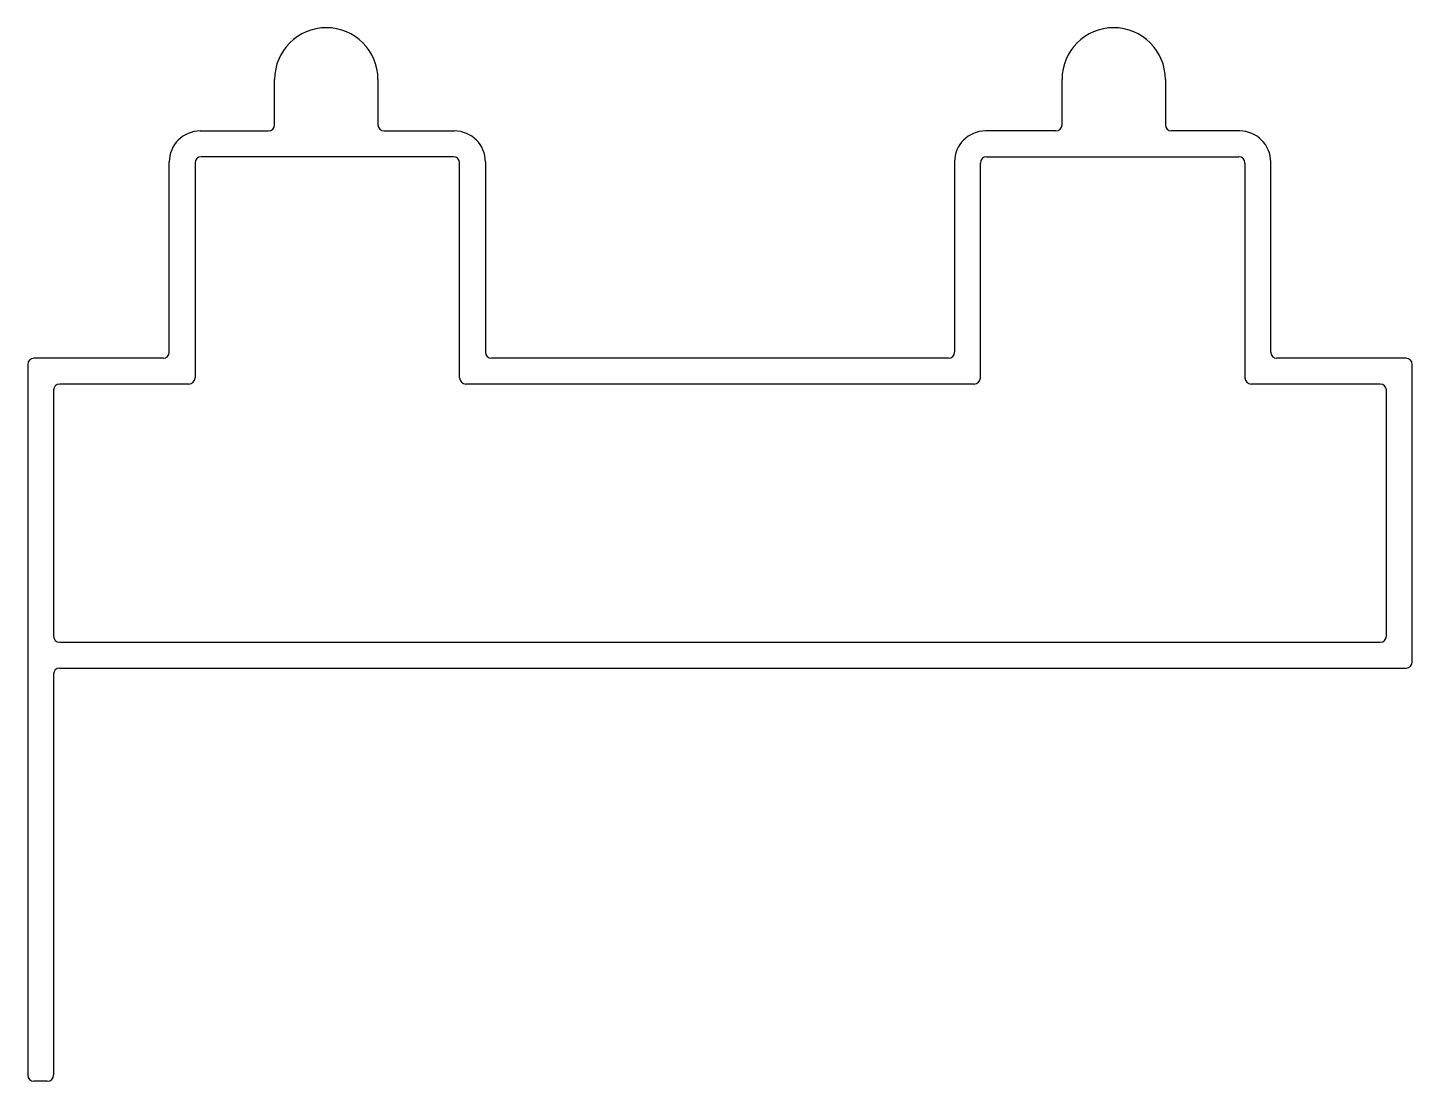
# Model space of a CAD drawing. Extents: x 836.5 to 903.5, y 592 to 643.
import ezdxf

# ---------------------------------------------------------------- set-up
doc = ezdxf.new("R2010")
doc.units = 0
doc.layers.get('0').update_dxf_attribs({"linetype": 'CONTINUOUS'})

msp = doc.modelspace()

# ---------------------------------------------------------------- linework, layer by layer
at = {"color": 0, "linetype": 'BYBLOCK'}
for p, q in [((848.493, 638.298), (848.493, 640.498)), ((853.493, 640.498), (853.493, 638.298)), ((886.593, 638.298), (886.593, 640.498)), ((891.593, 640.498), (891.593, 638.298)), ((844.893, 637.998), (848.193, 637.998)), ((853.793, 637.998), (857.193, 637.998)), ((886.293, 637.998), (882.893, 637.998)), ((895.193, 637.998), (891.893, 637.998)), ((843.393, 627.3), (843.393, 636.498)), ((858.693, 636.498), (858.693, 627.3)), ((881.393, 636.498), (881.393, 627.3)), ((896.693, 627.3), (896.693, 636.498)), ((836.543, 626.7), (836.543, 592.3)), ((843.093, 627), (836.843, 627)), ((881.093, 627), (858.993, 627)), ((903.243, 627), (896.993, 627)), ((903.543, 612.3), (903.543, 626.7)), ((838.093, 612), (903.243, 612)), ((837.793, 611.7), (837.793, 592.3)), ((837.493, 592), (836.843, 592))]:
    msp.add_line(p, q, dxfattribs=at)
at = {"color": 0}
for p, q in [((857.143, 636.748), (844.943, 636.748)), ((882.943, 636.748), (895.143, 636.748)), ((844.643, 636.448), (844.643, 626.05)), ((857.443, 626.05), (857.443, 636.448)), ((882.643, 626.05), (882.643, 636.448)), ((895.443, 636.448), (895.443, 626.05)), ((837.793, 625.45), (837.793, 613.55)), ((844.343, 625.75), (838.093, 625.75)), ((882.343, 625.75), (857.743, 625.75)), ((901.993, 625.75), (895.743, 625.75)), ((902.293, 613.55), (902.293, 625.45)), ((838.093, 613.25), (901.993, 613.25))]:
    msp.add_line(p, q, dxfattribs=at)
at = {"color": 0, "linetype": 'BYBLOCK'}
for centre, radius, start, end in [((850.993, 640.498), 2.5, 0, 180), ((889.093, 640.498), 2.5, 0, 180), ((844.893, 636.498), 1.5, 90, 180), ((848.193, 638.298), 0.3, 270, 0), ((853.793, 638.298), 0.3, 180, 270), ((857.193, 636.498), 1.5, 0, 90), ((882.893, 636.498), 1.5, 90, 180), ((886.293, 638.298), 0.3, 270, 0), ((891.893, 638.298), 0.3, 180, 270), ((895.193, 636.498), 1.5, 0, 90), ((843.093, 627.3), 0.3, 270, 0), ((858.993, 627.3), 0.3, 180, 270), ((881.093, 627.3), 0.3, 270, 0), ((896.993, 627.3), 0.3, 180, 270), ((836.843, 626.7), 0.3, 90, 180), ((903.243, 626.7), 0.3, 0, 90), ((838.093, 611.7), 0.3, 90, 180), ((903.243, 612.3), 0.3, 270, 0), ((836.843, 592.3), 0.3, 180, 270), ((837.493, 592.3), 0.3, 270, 0)]:
    msp.add_arc(centre, radius, start, end, dxfattribs=at)
at = {"color": 0}
for centre, start, end in [((844.943, 636.448), 90, 180), ((857.143, 636.448), 0, 90), ((882.943, 636.448), 90, 180), ((895.143, 636.448), 0, 90), ((844.343, 626.05), 270, 0), ((857.743, 626.05), 180, 270), ((882.343, 626.05), 270, 0), ((895.743, 626.05), 180, 270), ((838.093, 625.45), 90, 180), ((901.993, 625.45), 0, 90), ((838.093, 613.55), 180, 270), ((901.993, 613.55), 270, 0)]:
    msp.add_arc(centre, 0.3, start, end, dxfattribs=at)

doc.saveas('drawing.dxf')
